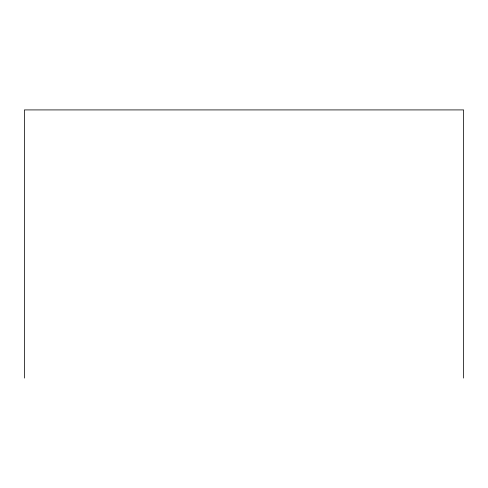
<?xml version="1.0" encoding="UTF-8"?>
<svg xmlns="http://www.w3.org/2000/svg" width="488" height="488" viewBox="0 0 488 488"><rect width="100%" height="100%" fill="white"/><g stroke="black" fill="none" stroke-linecap="round" stroke-linejoin="round"><path stroke-width="0.73" d="M463.6 378.084L463.6 109.916L24.4 109.916L24.4 378.084"/></g></svg>
